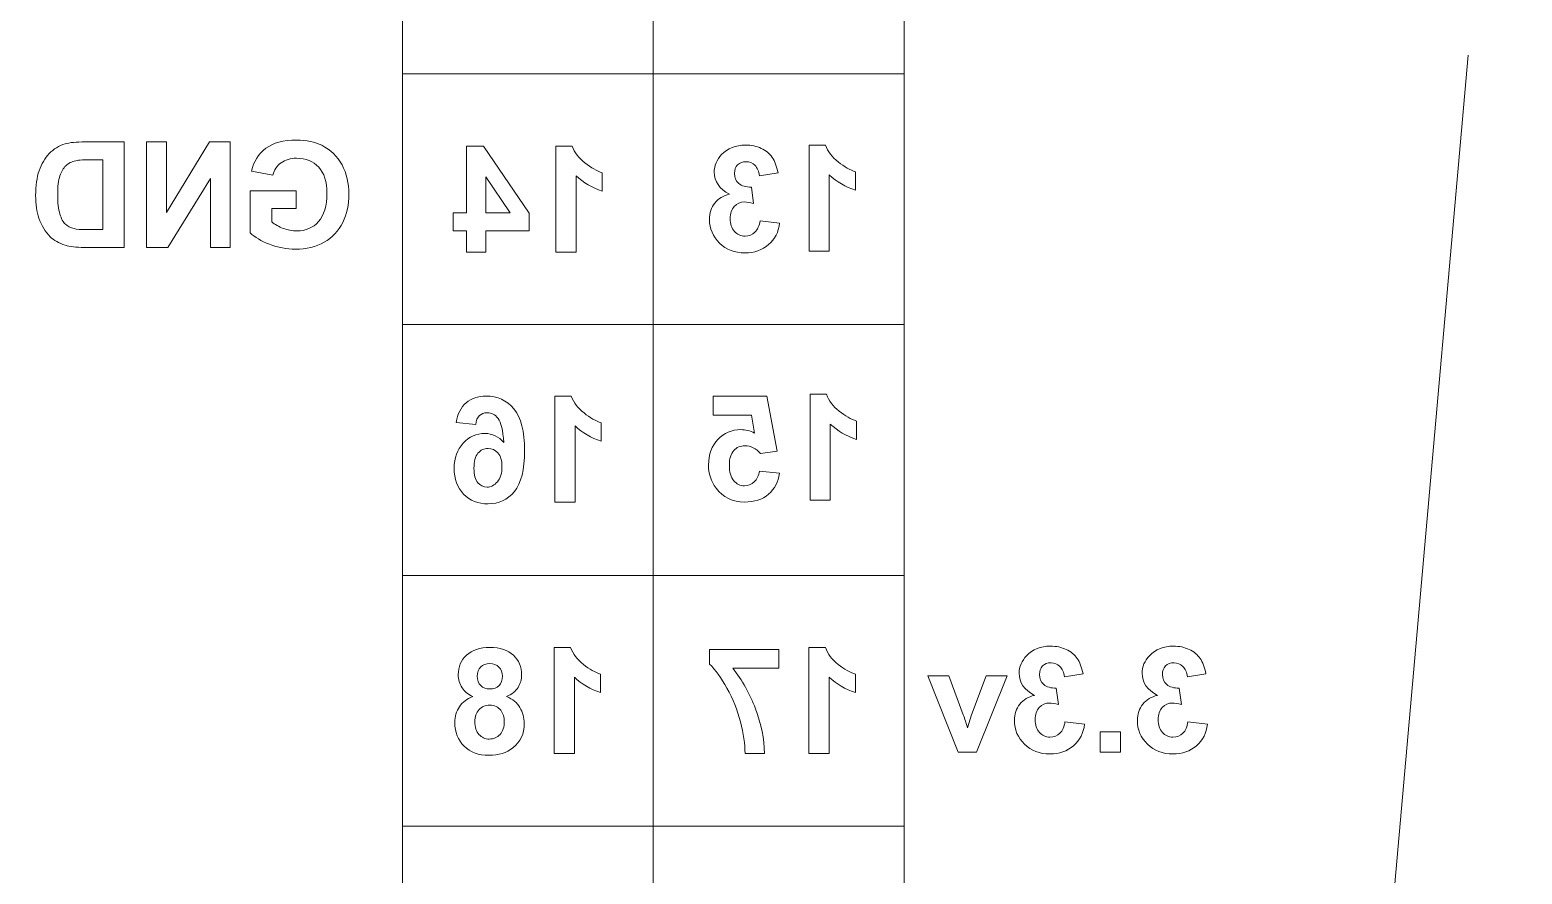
# Model space of a CAD drawing. Header units: inches. Extents: x 15 to 785, y -585 to -15.
# Drawn here: x 420.58 to 456.29, y -107.43 to -87.22 of the extents above; entities that cross this region are included whole.
import ezdxf

# ---------------------------------------------------------------- set-up
doc = ezdxf.new("R2010")
doc.units = ezdxf.units.IN
doc.header["$MEASUREMENT"] = 0
doc.layers.add('Layer 1', color=7, linetype='Continuous')

# ---------------------------------------------------------------- blocks, each defined once
blk = doc.blocks.new('block 2')
at = {"layer": 'Layer 1', "color": 179, "lineweight": 35, "true_color": 0x231f20}
blk.add_open_spline([(785, -570), (785, -578.284), (778.285, -585), (770.001, -585), (770.001, -585), (30.001, -585), (30.001, -585), (21.716, -585), (15.001, -578.284), (15.001, -570), (15.001, -570), (15.001, -30), (15.001, -30), (15.001, -21.716), (21.716, -15), (30.001, -15), (30.001, -15), (770.001, -15), (770.001, -15), (778.285, -15), (785, -21.716), (785, -30), (785, -30), (785, -570), (785, -570)], degree=3, knots=[0, 0, 0, 0, 1, 1, 1, 2, 2, 2, 3, 3, 3, 4, 4, 4, 5, 5, 5, 6, 6, 6, 7, 7, 7, 8, 8, 8, 8], dxfattribs=at)
blk = doc.blocks.new('block 42')
at = {"layer": 'Layer 1', "lineweight": 0}
for points, knots in [([(438.259, -92.362), (438.108, -92.494), (437.918, -92.56), (437.69, -92.56), (437.449, -92.56), (437.247, -92.482), (437.085, -92.326), (436.924, -92.17), (436.843, -91.98), (436.843, -91.759), (436.843, -91.606), (436.886, -91.476), (436.972, -91.368), (437.059, -91.26), (437.175, -91.19), (437.32, -91.159), (437.078, -91.028), (436.956, -90.85), (436.956, -90.629), (436.956, -90.473), (437.016, -90.333), (437.134, -90.209), (437.277, -90.057), (437.468, -89.981), (437.706, -89.981), (437.844, -89.981), (437.97, -90.007), (438.081, -90.06), (438.194, -90.112), (438.281, -90.184), (438.343, -90.275), (438.406, -90.366), (438.453, -90.488), (438.484, -90.641), (438.484, -90.641), (438.038, -90.717), (438.038, -90.717), (438.025, -90.607), (437.99, -90.523), (437.931, -90.465), (437.873, -90.408), (437.802, -90.379), (437.719, -90.379), (437.635, -90.379), (437.568, -90.404), (437.517, -90.455), (437.467, -90.506), (437.442, -90.573), (437.442, -90.658), (437.442, -90.758), (437.476, -90.838), (437.545, -90.898), (437.614, -90.959), (437.714, -90.987), (437.845, -90.984), (437.845, -90.984), (437.898, -91.378), (437.898, -91.378), (437.812, -91.354), (437.738, -91.342), (437.676, -91.342), (437.582, -91.342), (437.502, -91.378), (437.437, -91.449), (437.371, -91.52), (437.339, -91.617), (437.339, -91.738), (437.339, -91.867), (437.373, -91.969), (437.441, -92.045), (437.509, -92.121), (437.593, -92.159), (437.693, -92.159), (437.786, -92.159), (437.866, -92.127), (437.931, -92.064), (437.997, -92.001), (438.037, -91.909), (438.052, -91.79), (438.052, -91.79), (438.52, -91.847), (438.52, -91.847), (438.496, -92.059), (438.409, -92.231), (438.259, -92.362)], [0, 0, 0, 0, 1, 1, 1, 2, 2, 2, 3, 3, 3, 4, 4, 4, 5, 5, 5, 6, 6, 6, 7, 7, 7, 8, 8, 8, 9, 9, 9, 10, 10, 10, 11, 11, 11, 12, 12, 12, 13, 13, 13, 14, 14, 14, 15, 15, 15, 16, 16, 16, 17, 17, 17, 18, 18, 18, 19, 19, 19, 20, 20, 20, 21, 21, 21, 22, 22, 22, 23, 23, 23, 24, 24, 24, 25, 25, 25, 26, 26, 26, 27, 27, 27, 28, 28, 28, 28]), ([(439.227, -89.981), (439.227, -89.981), (439.619, -89.981), (439.619, -89.981), (439.674, -90.135), (439.776, -90.27), (439.924, -90.385), (440.072, -90.501), (440.209, -90.579), (440.336, -90.62), (440.336, -90.62), (440.336, -91.06), (440.336, -91.06), (440.095, -90.98), (439.887, -90.858), (439.71, -90.693), (439.71, -90.693), (439.71, -92.517), (439.71, -92.517), (439.71, -92.517), (439.227, -92.517), (439.227, -92.517), (439.227, -92.517), (439.227, -89.981), (439.227, -89.981)], [0, 0, 0, 0, 1, 1, 1, 2, 2, 2, 3, 3, 3, 4, 4, 4, 5, 5, 5, 6, 6, 6, 7, 7, 7, 8, 8, 8, 8])]:
    blk.add_open_spline(points, degree=3, knots=knots, dxfattribs=at)
blk = doc.blocks.new('block 43')
at = {"layer": 'Layer 1', "lineweight": 0}
for points in [[(431.025, -92.539), (431.025, -92.03), (430.712, -92.03), (430.712, -91.605), (431.025, -91.605), (431.025, -90.003), (431.432, -90.003), (432.527, -91.607), (432.527, -92.03), (431.494, -92.03), (431.494, -92.539), (431.025, -92.539)], [(432.074, -91.605), (431.494, -90.742), (431.494, -91.605), (432.074, -91.605)]]:
    blk.add_lwpolyline(points, dxfattribs=at)
blk.add_open_spline([(433.166, -90.003), (433.166, -90.003), (433.559, -90.003), (433.559, -90.003), (433.614, -90.157), (433.716, -90.292), (433.864, -90.407), (434.012, -90.522), (434.149, -90.601), (434.276, -90.642), (434.276, -90.642), (434.276, -91.081), (434.276, -91.081), (434.036, -91.002), (433.827, -90.88), (433.65, -90.714), (433.65, -90.714), (433.65, -92.539), (433.65, -92.539), (433.65, -92.539), (433.166, -92.539), (433.166, -92.539), (433.166, -92.539), (433.166, -90.003), (433.166, -90.003)], degree=3, knots=[0, 0, 0, 0, 1, 1, 1, 2, 2, 2, 3, 3, 3, 4, 4, 4, 5, 5, 5, 6, 6, 6, 7, 7, 7, 8, 8, 8, 8], dxfattribs=at)
blk = doc.blocks.new('block 44')
at = {"layer": 'Layer 1', "lineweight": 0}
for points, knots in [([(438.255, -98.335), (438.108, -98.46), (437.918, -98.522), (437.685, -98.522), (437.393, -98.522), (437.165, -98.411), (437.001, -98.188), (436.88, -98.025), (436.82, -97.84), (436.82, -97.632), (436.82, -97.383), (436.895, -97.18), (437.044, -97.024), (437.193, -96.868), (437.376, -96.789), (437.59, -96.789), (437.703, -96.789), (437.813, -96.816), (437.921, -96.87), (437.921, -96.87), (437.845, -96.441), (437.845, -96.441), (437.845, -96.441), (436.932, -96.441), (436.932, -96.441), (436.932, -96.441), (436.932, -95.988), (436.932, -95.988), (436.932, -95.988), (438.212, -95.988), (438.212, -95.988), (438.212, -95.988), (438.46, -97.303), (438.46, -97.303), (438.46, -97.303), (438.067, -97.36), (438.067, -97.36), (437.957, -97.237), (437.832, -97.175), (437.693, -97.175), (437.582, -97.175), (437.491, -97.214), (437.422, -97.291), (437.353, -97.369), (437.318, -97.485), (437.318, -97.64), (437.318, -97.806), (437.353, -97.929), (437.423, -98.011), (437.493, -98.094), (437.579, -98.135), (437.679, -98.135), (437.768, -98.135), (437.846, -98.103), (437.914, -98.039), (437.982, -97.976), (438.022, -97.889), (438.036, -97.78), (438.036, -97.78), (438.518, -97.83), (438.518, -97.83), (438.49, -98.041), (438.402, -98.21), (438.255, -98.335)], [0, 0, 0, 0, 1, 1, 1, 2, 2, 2, 3, 3, 3, 4, 4, 4, 5, 5, 5, 6, 6, 6, 7, 7, 7, 8, 8, 8, 9, 9, 9, 10, 10, 10, 11, 11, 11, 12, 12, 12, 13, 13, 13, 14, 14, 14, 15, 15, 15, 16, 16, 16, 17, 17, 17, 18, 18, 18, 19, 19, 19, 20, 20, 20, 21, 21, 21, 21]), ([(439.249, -95.944), (439.249, -95.944), (439.641, -95.944), (439.641, -95.944), (439.697, -96.098), (439.798, -96.232), (439.947, -96.347), (440.095, -96.463), (440.232, -96.541), (440.358, -96.583), (440.358, -96.583), (440.358, -97.022), (440.358, -97.022), (440.118, -96.943), (439.909, -96.82), (439.733, -96.655), (439.733, -96.655), (439.733, -98.479), (439.733, -98.479), (439.733, -98.479), (439.249, -98.479), (439.249, -98.479), (439.249, -98.479), (439.249, -95.944), (439.249, -95.944)], [0, 0, 0, 0, 1, 1, 1, 2, 2, 2, 3, 3, 3, 4, 4, 4, 5, 5, 5, 6, 6, 6, 7, 7, 7, 8, 8, 8, 8])]:
    blk.add_open_spline(points, degree=3, knots=knots, dxfattribs=at)
blk = doc.blocks.new('block 45')
at = {"layer": 'Layer 1', "lineweight": 0}
for points, knots in [([(431.02, -96.148), (431.146, -96.04), (431.305, -95.987), (431.497, -95.987), (431.77, -95.987), (431.993, -96.089), (432.163, -96.293), (432.335, -96.498), (432.42, -96.831), (432.42, -97.294), (432.42, -97.745), (432.338, -98.07), (432.174, -98.268), (432.01, -98.467), (431.8, -98.565), (431.545, -98.565), (431.308, -98.565), (431.113, -98.487), (430.961, -98.331), (430.81, -98.175), (430.734, -97.968), (430.734, -97.709), (430.734, -97.466), (430.806, -97.267), (430.95, -97.113), (431.094, -96.959), (431.267, -96.882), (431.47, -96.882), (431.649, -96.882), (431.798, -96.954), (431.919, -97.096), (431.901, -96.806), (431.856, -96.614), (431.785, -96.522), (431.715, -96.43), (431.629, -96.385), (431.526, -96.385), (431.45, -96.385), (431.387, -96.408), (431.339, -96.454), (431.29, -96.499), (431.26, -96.571), (431.249, -96.667), (431.249, -96.667), (430.781, -96.615), (430.781, -96.615), (430.815, -96.411), (430.895, -96.255), (431.02, -96.148)], [0, 0, 0, 0, 1, 1, 1, 2, 2, 2, 3, 3, 3, 4, 4, 4, 5, 5, 5, 6, 6, 6, 7, 7, 7, 8, 8, 8, 9, 9, 9, 10, 10, 10, 11, 11, 11, 12, 12, 12, 13, 13, 13, 14, 14, 14, 15, 15, 15, 16, 16, 16, 16]), ([(433.144, -95.987), (433.144, -95.987), (433.537, -95.987), (433.537, -95.987), (433.592, -96.141), (433.693, -96.275), (433.841, -96.39), (433.989, -96.506), (434.126, -96.584), (434.253, -96.626), (434.253, -96.626), (434.253, -97.065), (434.253, -97.065), (434.013, -96.986), (433.805, -96.864), (433.628, -96.698), (433.628, -96.698), (433.628, -98.522), (433.628, -98.522), (433.628, -98.522), (433.144, -98.522), (433.144, -98.522), (433.144, -98.522), (433.144, -95.987), (433.144, -95.987)], [0, 0, 0, 0, 1, 1, 1, 2, 2, 2, 3, 3, 3, 4, 4, 4, 5, 5, 5, 6, 6, 6, 7, 7, 7, 8, 8, 8, 8]), ([(431.781, -97.348), (431.717, -97.276), (431.638, -97.239), (431.545, -97.239), (431.449, -97.239), (431.368, -97.277), (431.304, -97.354), (431.239, -97.43), (431.208, -97.55), (431.208, -97.714), (431.208, -97.874), (431.237, -97.989), (431.297, -98.059), (431.357, -98.129), (431.432, -98.164), (431.521, -98.164), (431.614, -98.164), (431.697, -98.121), (431.769, -98.036), (431.842, -97.95), (431.878, -97.829), (431.878, -97.671), (431.878, -97.529), (431.846, -97.421), (431.781, -97.348)], [0, 0, 0, 0, 1, 1, 1, 2, 2, 2, 3, 3, 3, 4, 4, 4, 5, 5, 5, 6, 6, 6, 7, 7, 7, 8, 8, 8, 8])]:
    blk.add_open_spline(points, degree=3, knots=knots, dxfattribs=at)
blk = doc.blocks.new('block 46')
at = {"layer": 'Layer 1', "lineweight": 0}
for points, knots in [([(437.4, -102.496), (437.627, -102.782), (437.809, -103.107), (437.944, -103.469), (438.081, -103.832), (438.153, -104.188), (438.161, -104.537), (438.161, -104.537), (437.694, -104.537), (437.694, -104.537), (437.695, -104.315), (437.659, -104.062), (437.585, -103.779), (437.511, -103.496), (437.403, -103.228), (437.262, -102.977), (437.121, -102.725), (436.981, -102.532), (436.845, -102.398), (436.845, -102.398), (436.845, -102.047), (436.845, -102.047), (436.845, -102.047), (438.5, -102.047), (438.5, -102.047), (438.5, -102.047), (438.5, -102.496), (438.5, -102.496), (438.5, -102.496), (437.4, -102.496), (437.4, -102.496)], [0, 0, 0, 0, 1, 1, 1, 2, 2, 2, 3, 3, 3, 4, 4, 4, 5, 5, 5, 6, 6, 6, 7, 7, 7, 8, 8, 8, 9, 9, 9, 10, 10, 10, 10]), ([(439.224, -102.002), (439.224, -102.002), (439.617, -102.002), (439.617, -102.002), (439.672, -102.156), (439.773, -102.291), (439.921, -102.406), (440.069, -102.521), (440.206, -102.6), (440.333, -102.641), (440.333, -102.641), (440.333, -103.08), (440.333, -103.08), (440.093, -103.001), (439.885, -102.879), (439.708, -102.713), (439.708, -102.713), (439.708, -104.537), (439.708, -104.537), (439.708, -104.537), (439.224, -104.537), (439.224, -104.537), (439.224, -104.537), (439.224, -102.002), (439.224, -102.002)], [0, 0, 0, 0, 1, 1, 1, 2, 2, 2, 3, 3, 3, 4, 4, 4, 5, 5, 5, 6, 6, 6, 7, 7, 7, 8, 8, 8, 8])]:
    blk.add_open_spline(points, degree=3, knots=knots, dxfattribs=at)
blk = doc.blocks.new('block 47')
at = {"layer": 'Layer 1', "lineweight": 0}
for points, knots in [([(432.309, -103.439), (432.377, -103.554), (432.411, -103.679), (432.411, -103.816), (432.411, -104.064), (432.321, -104.259), (432.14, -104.401), (431.988, -104.522), (431.797, -104.582), (431.567, -104.582), (431.32, -104.582), (431.122, -104.509), (430.973, -104.363), (430.825, -104.218), (430.75, -104.028), (430.75, -103.795), (430.75, -103.654), (430.787, -103.529), (430.859, -103.421), (430.933, -103.313), (431.039, -103.231), (431.179, -103.175), (431.069, -103.127), (430.984, -103.057), (430.923, -102.966), (430.862, -102.874), (430.831, -102.77), (430.831, -102.653), (430.831, -102.465), (430.897, -102.309), (431.03, -102.186), (431.163, -102.063), (431.349, -102.002), (431.589, -102.002), (431.831, -102.002), (432.018, -102.063), (432.15, -102.186), (432.281, -102.309), (432.347, -102.465), (432.347, -102.653), (432.347, -102.763), (432.319, -102.865), (432.262, -102.957), (432.205, -103.05), (432.114, -103.122), (431.989, -103.175), (432.135, -103.237), (432.241, -103.325), (432.309, -103.439)], [0, 0, 0, 0, 1, 1, 1, 2, 2, 2, 3, 3, 3, 4, 4, 4, 5, 5, 5, 6, 6, 6, 7, 7, 7, 8, 8, 8, 9, 9, 9, 10, 10, 10, 11, 11, 11, 12, 12, 12, 13, 13, 13, 14, 14, 14, 15, 15, 15, 16, 16, 16, 16]), ([(433.127, -102.002), (433.127, -102.002), (433.52, -102.002), (433.52, -102.002), (433.575, -102.156), (433.677, -102.291), (433.825, -102.406), (433.973, -102.521), (434.11, -102.6), (434.237, -102.641), (434.237, -102.641), (434.237, -103.08), (434.237, -103.08), (433.997, -103.001), (433.788, -102.879), (433.611, -102.713), (433.611, -102.713), (433.611, -104.537), (433.611, -104.537), (433.611, -104.537), (433.127, -104.537), (433.127, -104.537), (433.127, -104.537), (433.127, -102.002), (433.127, -102.002)], [0, 0, 0, 0, 1, 1, 1, 2, 2, 2, 3, 3, 3, 4, 4, 4, 5, 5, 5, 6, 6, 6, 7, 7, 7, 8, 8, 8, 8]), ([(431.806, -102.469), (431.751, -102.414), (431.677, -102.386), (431.584, -102.386), (431.494, -102.386), (431.422, -102.413), (431.368, -102.468), (431.313, -102.522), (431.286, -102.595), (431.286, -102.686), (431.286, -102.782), (431.314, -102.858), (431.369, -102.912), (431.424, -102.967), (431.497, -102.994), (431.589, -102.994), (431.68, -102.994), (431.752, -102.967), (431.807, -102.913), (431.862, -102.859), (431.889, -102.784), (431.889, -102.687), (431.889, -102.597), (431.861, -102.524), (431.806, -102.469)], [0, 0, 0, 0, 1, 1, 1, 2, 2, 2, 3, 3, 3, 4, 4, 4, 5, 5, 5, 6, 6, 6, 7, 7, 7, 8, 8, 8, 8]), ([(431.847, -103.504), (431.789, -103.422), (431.7, -103.382), (431.582, -103.382), (431.48, -103.382), (431.396, -103.417), (431.329, -103.489), (431.263, -103.561), (431.229, -103.656), (431.229, -103.774), (431.229, -103.91), (431.262, -104.013), (431.327, -104.085), (431.393, -104.157), (431.475, -104.193), (431.575, -104.193), (431.678, -104.193), (431.763, -104.156), (431.831, -104.081), (431.9, -104.006), (431.934, -103.903), (431.934, -103.769), (431.934, -103.674), (431.905, -103.586), (431.847, -103.504)], [0, 0, 0, 0, 1, 1, 1, 2, 2, 2, 3, 3, 3, 4, 4, 4, 5, 5, 5, 6, 6, 6, 7, 7, 7, 8, 8, 8, 8])]:
    blk.add_open_spline(points, degree=3, knots=knots, dxfattribs=at)
blk = doc.blocks.new('block 57')
at = {"layer": 'Layer 1', "lineweight": 0}
blk.add_lwpolyline([(446.193, -104.506), (446.193, -104.022), (446.677, -104.022), (446.677, -104.506), (446.193, -104.506)], dxfattribs=at)
for points, knots in [([(445.555, -104.351), (445.405, -104.483), (445.216, -104.549), (444.987, -104.549), (444.746, -104.549), (444.544, -104.471), (444.382, -104.315), (444.22, -104.159), (444.139, -103.969), (444.139, -103.748), (444.139, -103.595), (444.183, -103.465), (444.27, -103.357), (444.356, -103.249), (444.472, -103.179), (444.616, -103.148), (444.374, -103.016), (444.253, -102.839), (444.253, -102.618), (444.253, -102.462), (444.312, -102.322), (444.43, -102.198), (444.574, -102.046), (444.765, -101.97), (445.002, -101.97), (445.141, -101.97), (445.267, -101.996), (445.379, -102.049), (445.49, -102.101), (445.578, -102.173), (445.641, -102.264), (445.703, -102.355), (445.75, -102.477), (445.781, -102.63), (445.781, -102.63), (445.335, -102.706), (445.335, -102.706), (445.322, -102.595), (445.287, -102.512), (445.228, -102.454), (445.169, -102.397), (445.099, -102.368), (445.016, -102.368), (444.932, -102.368), (444.865, -102.393), (444.815, -102.444), (444.764, -102.495), (444.739, -102.562), (444.739, -102.647), (444.739, -102.747), (444.773, -102.827), (444.842, -102.887), (444.911, -102.948), (445.011, -102.976), (445.142, -102.973), (445.142, -102.973), (445.195, -103.367), (445.195, -103.367), (445.109, -103.343), (445.035, -103.331), (444.973, -103.331), (444.879, -103.331), (444.799, -103.366), (444.734, -103.438), (444.668, -103.509), (444.635, -103.606), (444.635, -103.727), (444.635, -103.856), (444.669, -103.958), (444.738, -104.034), (444.806, -104.11), (444.89, -104.147), (444.99, -104.147), (445.083, -104.147), (445.162, -104.116), (445.228, -104.053), (445.293, -103.99), (445.333, -103.898), (445.349, -103.779), (445.349, -103.779), (445.817, -103.836), (445.817, -103.836), (445.793, -104.048), (445.705, -104.22), (445.555, -104.351)], [0, 0, 0, 0, 1, 1, 1, 2, 2, 2, 3, 3, 3, 4, 4, 4, 5, 5, 5, 6, 6, 6, 7, 7, 7, 8, 8, 8, 9, 9, 9, 10, 10, 10, 11, 11, 11, 12, 12, 12, 13, 13, 13, 14, 14, 14, 15, 15, 15, 16, 16, 16, 17, 17, 17, 18, 18, 18, 19, 19, 19, 20, 20, 20, 21, 21, 21, 22, 22, 22, 23, 23, 23, 24, 24, 24, 25, 25, 25, 26, 26, 26, 27, 27, 27, 28, 28, 28, 28]), ([(448.497, -104.351), (448.347, -104.483), (448.158, -104.549), (447.929, -104.549), (447.688, -104.549), (447.486, -104.471), (447.324, -104.315), (447.162, -104.159), (447.081, -103.969), (447.081, -103.748), (447.081, -103.595), (447.125, -103.465), (447.212, -103.357), (447.298, -103.249), (447.414, -103.179), (447.559, -103.148), (447.316, -103.016), (447.195, -102.839), (447.195, -102.618), (447.195, -102.462), (447.254, -102.322), (447.373, -102.198), (447.516, -102.046), (447.707, -101.97), (447.944, -101.97), (448.083, -101.97), (448.209, -101.996), (448.321, -102.049), (448.433, -102.101), (448.52, -102.173), (448.583, -102.264), (448.645, -102.355), (448.692, -102.477), (448.723, -102.63), (448.723, -102.63), (448.277, -102.706), (448.277, -102.706), (448.264, -102.595), (448.229, -102.512), (448.17, -102.454), (448.111, -102.397), (448.041, -102.368), (447.958, -102.368), (447.874, -102.368), (447.807, -102.393), (447.757, -102.444), (447.706, -102.495), (447.681, -102.562), (447.681, -102.647), (447.681, -102.747), (447.715, -102.827), (447.784, -102.887), (447.853, -102.948), (447.953, -102.976), (448.084, -102.973), (448.084, -102.973), (448.137, -103.367), (448.137, -103.367), (448.051, -103.343), (447.977, -103.331), (447.915, -103.331), (447.821, -103.331), (447.741, -103.366), (447.676, -103.438), (447.61, -103.509), (447.578, -103.606), (447.578, -103.727), (447.578, -103.856), (447.612, -103.958), (447.68, -104.034), (447.748, -104.11), (447.832, -104.147), (447.932, -104.147), (448.025, -104.147), (448.105, -104.116), (448.17, -104.053), (448.236, -103.99), (448.275, -103.898), (448.291, -103.779), (448.291, -103.779), (448.759, -103.836), (448.759, -103.836), (448.735, -104.048), (448.648, -104.22), (448.497, -104.351)], [0, 0, 0, 0, 1, 1, 1, 2, 2, 2, 3, 3, 3, 4, 4, 4, 5, 5, 5, 6, 6, 6, 7, 7, 7, 8, 8, 8, 9, 9, 9, 10, 10, 10, 11, 11, 11, 12, 12, 12, 13, 13, 13, 14, 14, 14, 15, 15, 15, 16, 16, 16, 17, 17, 17, 18, 18, 18, 19, 19, 19, 20, 20, 20, 21, 21, 21, 22, 22, 22, 23, 23, 23, 24, 24, 24, 25, 25, 25, 26, 26, 26, 27, 27, 27, 28, 28, 28, 28]), ([(442.796, -104.506), (442.796, -104.506), (442.069, -102.676), (442.069, -102.676), (442.069, -102.676), (442.567, -102.676), (442.567, -102.676), (442.567, -102.676), (442.915, -103.61), (442.915, -103.61), (442.933, -103.662), (442.95, -103.713), (442.966, -103.765), (442.973, -103.79), (442.99, -103.843), (443.016, -103.922), (443.016, -103.922), (443.116, -103.61), (443.116, -103.61), (443.116, -103.61), (443.461, -102.676), (443.461, -102.676), (443.461, -102.676), (443.969, -102.676), (443.969, -102.676), (443.969, -102.676), (443.232, -104.506), (443.232, -104.506), (443.232, -104.506), (442.796, -104.506), (442.796, -104.506)], [0, 0, 0, 0, 1, 1, 1, 2, 2, 2, 3, 3, 3, 4, 4, 4, 5, 5, 5, 6, 6, 6, 7, 7, 7, 8, 8, 8, 9, 9, 9, 10, 10, 10, 10])]:
    blk.add_open_spline(points, degree=3, knots=knots, dxfattribs=at)
blk = doc.blocks.new('block 62')
at = {"layer": 'Layer 1', "lineweight": 0}
blk.add_lwpolyline([(424.904, -92.429), (424.904, -90.782), (423.886, -92.429), (423.375, -92.429), (423.375, -89.904), (423.848, -89.904), (423.848, -91.59), (424.882, -89.904), (425.378, -89.904), (425.378, -92.429), (424.904, -92.429)], dxfattribs=at)
for points, knots in [([(422.837, -92.429), (422.837, -92.429), (421.877, -92.429), (421.877, -92.429), (421.689, -92.429), (421.539, -92.411), (421.426, -92.376), (421.276, -92.327), (421.156, -92.26), (421.068, -92.174), (420.951, -92.06), (420.861, -91.912), (420.798, -91.728), (420.746, -91.577), (420.72, -91.398), (420.72, -91.19), (420.72, -90.954), (420.747, -90.755), (420.803, -90.593), (420.858, -90.432), (420.938, -90.296), (421.044, -90.185), (421.149, -90.073), (421.277, -89.996), (421.425, -89.952), (421.535, -89.92), (421.695, -89.904), (421.905, -89.904), (421.905, -89.904), (422.837, -89.904), (422.837, -89.904), (422.837, -89.904), (422.837, -92.429), (422.837, -92.429)], [0, 0, 0, 0, 1, 1, 1, 2, 2, 2, 3, 3, 3, 4, 4, 4, 5, 5, 5, 6, 6, 6, 7, 7, 7, 8, 8, 8, 9, 9, 9, 10, 10, 10, 11, 11, 11, 11]), ([(426.368, -91.501), (426.368, -91.501), (426.368, -91.821), (426.368, -91.821), (426.445, -91.881), (426.537, -91.932), (426.645, -91.974), (426.752, -92.015), (426.859, -92.036), (426.966, -92.036), (427.182, -92.036), (427.357, -91.961), (427.489, -91.812), (427.623, -91.661), (427.689, -91.437), (427.689, -91.137), (427.689, -90.859), (427.624, -90.65), (427.492, -90.508), (427.361, -90.367), (427.184, -90.296), (426.961, -90.296), (426.814, -90.296), (426.691, -90.332), (426.593, -90.404), (426.495, -90.476), (426.428, -90.574), (426.393, -90.698), (426.393, -90.698), (425.886, -90.603), (425.886, -90.603), (425.936, -90.371), (426.05, -90.189), (426.226, -90.058), (426.402, -89.926), (426.648, -89.861), (426.961, -89.861), (427.202, -89.861), (427.403, -89.903), (427.565, -89.986), (427.778, -90.096), (427.939, -90.252), (428.05, -90.457), (428.16, -90.661), (428.215, -90.895), (428.215, -91.158), (428.215, -91.4), (428.165, -91.624), (428.067, -91.83), (427.968, -92.037), (427.82, -92.195), (427.624, -92.306), (427.427, -92.417), (427.197, -92.472), (426.933, -92.472), (426.725, -92.472), (426.52, -92.433), (426.317, -92.354), (426.115, -92.275), (425.96, -92.184), (425.853, -92.081), (425.853, -92.081), (425.853, -91.075), (425.853, -91.075), (425.853, -91.075), (426.952, -91.075), (426.952, -91.075), (426.952, -91.075), (426.952, -91.501), (426.952, -91.501), (426.952, -91.501), (426.368, -91.501), (426.368, -91.501)], [0, 0, 0, 0, 1, 1, 1, 2, 2, 2, 3, 3, 3, 4, 4, 4, 5, 5, 5, 6, 6, 6, 7, 7, 7, 8, 8, 8, 9, 9, 9, 10, 10, 10, 11, 11, 11, 12, 12, 12, 13, 13, 13, 14, 14, 14, 15, 15, 15, 16, 16, 16, 17, 17, 17, 18, 18, 18, 19, 19, 19, 20, 20, 20, 21, 21, 21, 22, 22, 22, 23, 23, 23, 24, 24, 24, 24]), ([(422.098, -90.331), (421.89, -90.331), (421.751, -90.339), (421.68, -90.355), (421.584, -90.376), (421.505, -90.415), (421.443, -90.474), (421.381, -90.532), (421.333, -90.614), (421.299, -90.718), (421.264, -90.823), (421.247, -90.973), (421.247, -91.168), (421.247, -91.363), (421.264, -91.517), (421.299, -91.63), (421.333, -91.744), (421.378, -91.825), (421.432, -91.874), (421.487, -91.924), (421.556, -91.959), (421.638, -91.979), (421.701, -91.996), (421.804, -92.004), (421.946, -92.004), (421.946, -92.004), (422.327, -92.004), (422.327, -92.004), (422.327, -92.004), (422.327, -90.331), (422.327, -90.331), (422.327, -90.331), (422.098, -90.331), (422.098, -90.331)], [0, 0, 0, 0, 1, 1, 1, 2, 2, 2, 3, 3, 3, 4, 4, 4, 5, 5, 5, 6, 6, 6, 7, 7, 7, 8, 8, 8, 9, 9, 9, 10, 10, 10, 11, 11, 11, 11])]:
    blk.add_open_spline(points, degree=3, knots=knots, dxfattribs=at)

msp = doc.modelspace()

# ---------------------------------------------------------------- linework, layer by layer
at = {"layer": 'Layer 1', "color": 30, "lineweight": 9, "true_color": 0xf5821f}
for points in [[(429.499, -130.271), (441.499, -130.271), (441.499, -52.271), (429.499, -52.271), (429.499, -130.271)], [(435.499, -130.271), (435.499, -52.271)], [(442.837, -130.271), (451.238, -130.272), (455, -87.83)], [(441.499, -88.275), (429.499, -88.275)], [(441.499, -94.276), (429.499, -94.276)], [(441.499, -100.276), (429.499, -100.276)], [(441.499, -106.277), (429.499, -106.277)]]:
    msp.add_lwpolyline(points, dxfattribs=at)
at = {"layer": 'Layer 1', "color": 179, "lineweight": 35, "true_color": 0x231f20}
msp.add_open_spline([(468.618, -41.271), (468.618, -38.509), (466.379, -36.27), (463.618, -36.27), (463.618, -36.27), (463.582, -36.271), (463.582, -36.271), (463.582, -36.271), (366.582, -36.271), (366.582, -36.271), (361.059, -36.271), (356.582, -40.748), (356.582, -46.271), (356.582, -46.271), (356.582, -136.271), (356.582, -136.271), (356.582, -141.794), (361.059, -146.271), (366.582, -146.271), (366.582, -146.271), (508.627, -146.271), (508.627, -146.271), (514.15, -146.271), (518.627, -141.794), (518.627, -136.271), (518.627, -136.271), (518.627, -46.271), (518.627, -46.271), (518.627, -40.748), (514.15, -36.271), (508.627, -36.271), (508.627, -36.271), (502.583, -36.271), (502.583, -36.271), (502.583, -36.271), (502.582, -36.27), (502.582, -36.27), (499.821, -36.27), (497.582, -38.509), (497.582, -41.271), (497.582, -41.271), (497.582, -41.271), (497.582, -41.271), (497.582, -41.271), (497.582, -44.271), (497.582, -44.271), (497.582, -47.033), (495.343, -49.272), (492.583, -49.272), (492.583, -49.272), (473.582, -49.272), (473.582, -49.272), (470.821, -49.272), (468.582, -47.033), (468.582, -44.271), (468.582, -44.271), (468.618, -44.271), (468.618, -44.271), (468.618, -44.271), (468.618, -41.271), (468.618, -41.271)], degree=3, knots=[0, 0, 0, 0, 1, 1, 1, 2, 2, 2, 3, 3, 3, 4, 4, 4, 5, 5, 5, 6, 6, 6, 7, 7, 7, 8, 8, 8, 9, 9, 9, 10, 10, 10, 11, 11, 11, 12, 12, 12, 13, 13, 13, 14, 14, 14, 15, 15, 15, 16, 16, 16, 17, 17, 17, 18, 18, 18, 19, 19, 19, 20, 20, 20, 20], dxfattribs=at)

# ---------------------------------------------------------------- block references
at = {"layer": 'Layer 1'}
for name in ['block 2', 'block 62', 'block 42', 'block 43', 'block 45', 'block 44', 'block 47', 'block 46', 'block 57']:
    msp.add_blockref(name, (0, 0), dxfattribs=at)

doc.saveas('drawing.dxf')
